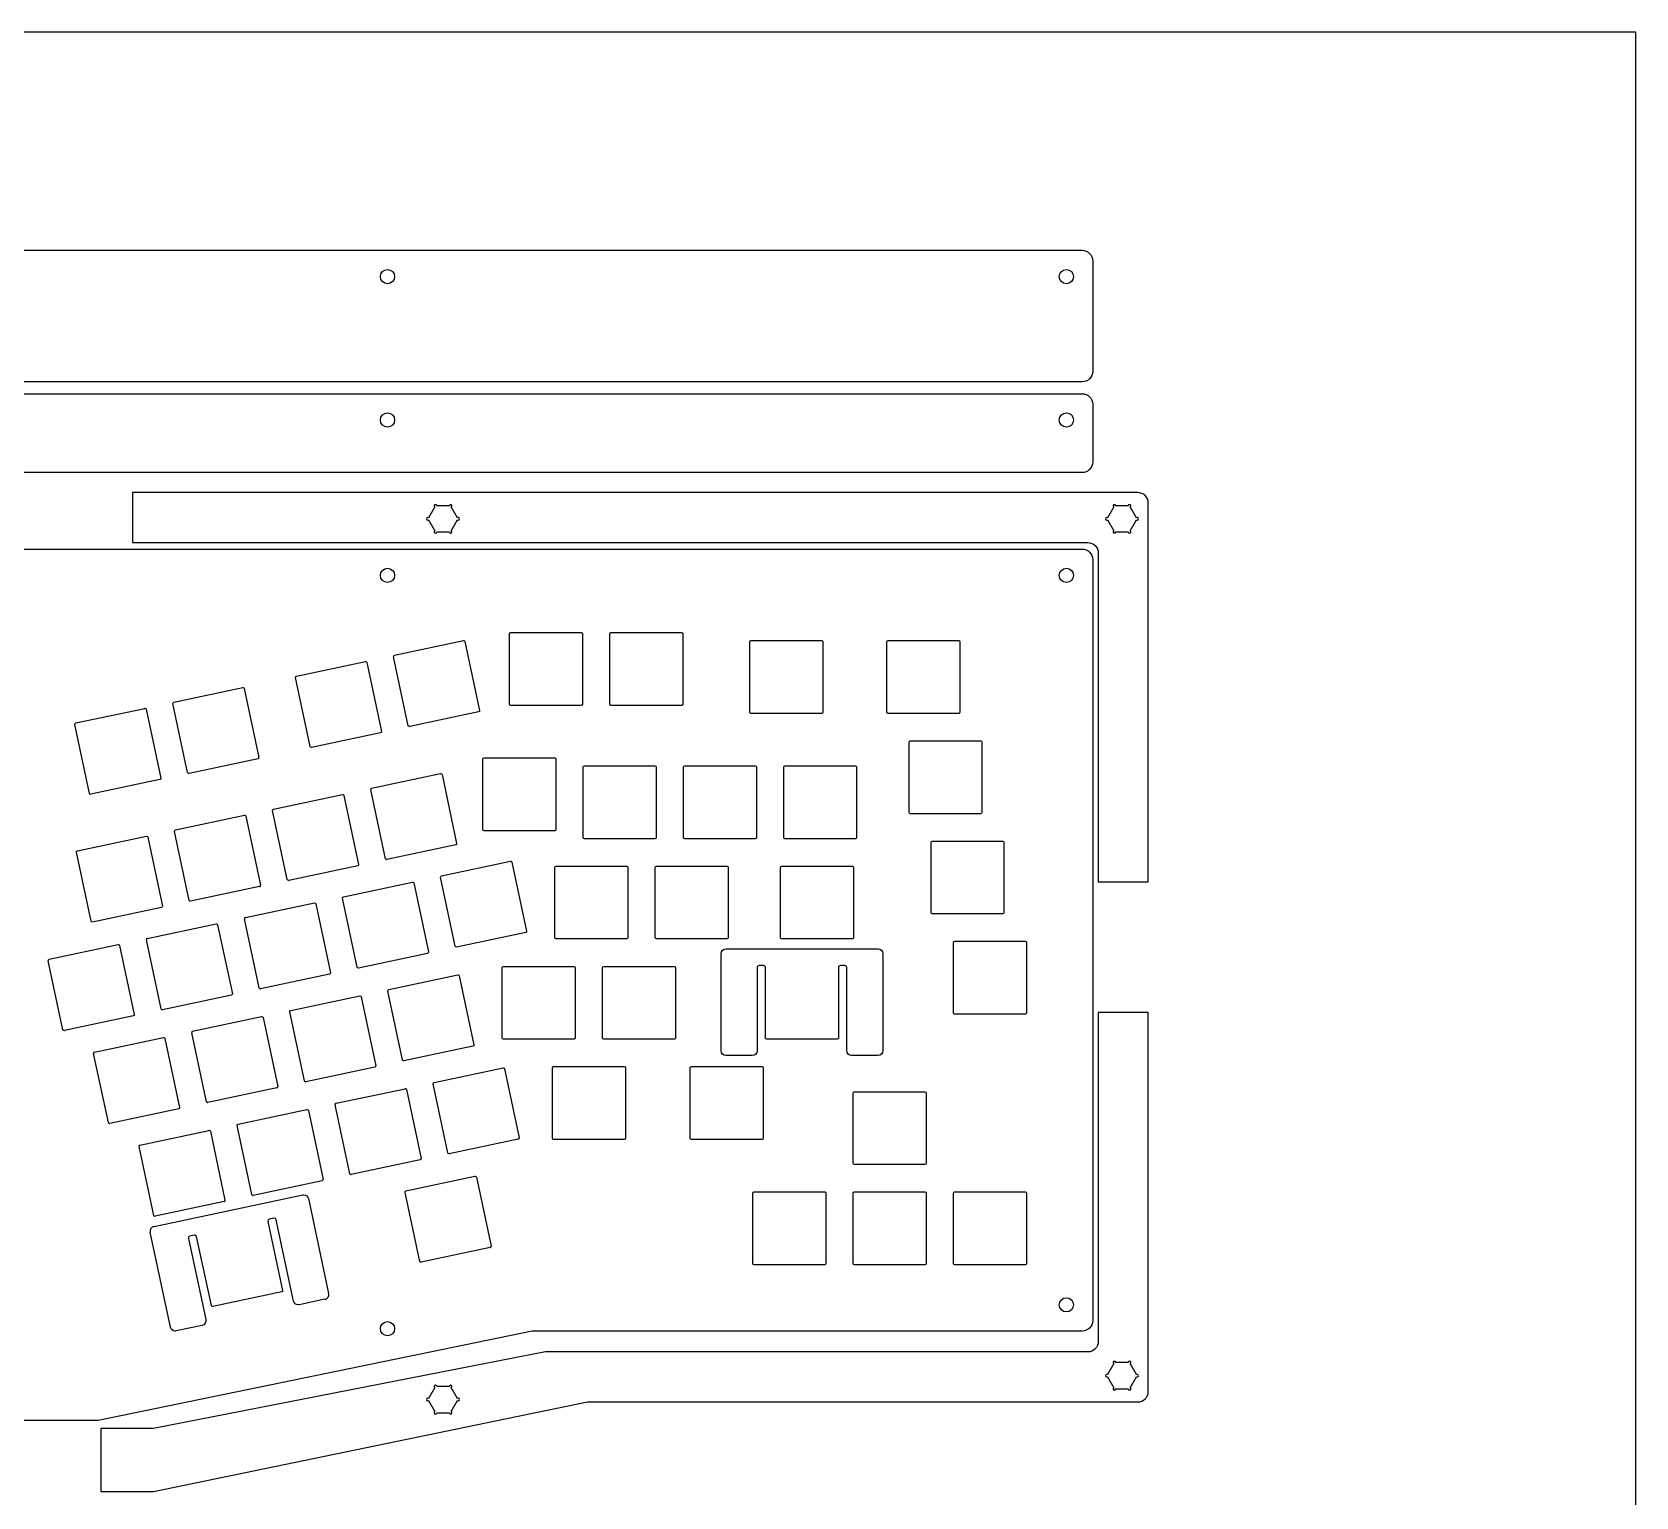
# Model space of a CAD drawing. Header units: centimetres. Extents: x -8.9 to 41.1, y -17.6 to 32.4.
# Drawn here: x 10.6 to 41.07, y 4.61 to 32.44 of the extents above; entities that cross this region are included whole.
import ezdxf

# ---------------------------------------------------------------- set-up
doc = ezdxf.new("R2010")
doc.units = ezdxf.units.CM
doc.header["$MEASUREMENT"] = 0
doc.layers.add('lasercut_adelheid_lopro v1_case', color=7, linetype='Continuous')
doc.layers.add('lasercut_adelheid_lopro v1_scale 500mm', color=7, linetype='Continuous')

msp = doc.modelspace()

# ---------------------------------------------------------------- linework, layer by layer
at = {"layer": 'lasercut_adelheid_lopro v1_case'}
for p, q in [((-4.961, 28.297), (30.548, 28.297)), ((30.748, 28.097), (30.748, 25.997)), ((30.548, 25.797), (-4.961, 25.797)), ((-4.961, 25.572), (30.548, 25.572)), ((30.748, 25.372), (30.748, 24.272)), ((30.548, 24.072), (-4.961, 24.072)), ((12.504, 23.694), (12.504, 22.744)), ((31.603, 23.694), (12.504, 23.694)), ((31.803, 16.297), (31.803, 23.494)), ((18.248, 23.423), (18.128, 23.216)), ((18.128, 23.173), (18.248, 22.966)), ((18.524, 23.444), (18.285, 23.444)), ((18.681, 23.216), (18.561, 23.423)), ((18.561, 22.966), (18.681, 23.173)), ((31.147, 23.423), (31.027, 23.216)), ((31.027, 23.173), (31.147, 22.966)), ((31.423, 23.444), (31.184, 23.444)), ((31.58, 23.216), (31.46, 23.423)), ((31.46, 22.966), (31.58, 23.173)), ((18.285, 22.944), (18.524, 22.944)), ((31.184, 22.944), (31.423, 22.944)), ((-4.961, 22.619), (30.548, 22.619)), ((12.504, 22.744), (30.653, 22.744)), ((30.748, 22.419), (30.748, 7.96)), ((30.853, 22.544), (30.853, 16.297)), ((19.69, 21.033), (21.03, 21.033)), ((21.595, 21.033), (22.935, 21.033)), ((17.483, 20.602), (18.793, 20.88)), ((18.82, 20.863), (19.099, 19.552)), ((19.667, 19.67), (19.667, 21.01)), ((21.052, 21.01), (21.052, 19.67)), ((21.572, 19.67), (21.572, 21.01)), ((22.957, 21.01), (22.957, 19.67)), ((24.233, 19.52), (24.233, 20.86)), ((24.233, 19.52), (24.233, 20.86)), ((24.256, 20.882), (25.596, 20.882)), ((24.256, 20.882), (25.596, 20.882)), ((25.618, 20.86), (25.618, 19.52)), ((25.618, 20.86), (25.618, 19.52)), ((26.838, 19.52), (26.838, 20.86)), ((26.838, 19.52), (26.838, 20.86)), ((26.861, 20.882), (28.201, 20.882)), ((26.861, 20.882), (28.201, 20.882)), ((28.223, 20.86), (28.223, 19.52)), ((28.223, 20.86), (28.223, 19.52)), ((15.619, 20.206), (16.93, 20.484)), ((16.957, 20.467), (17.235, 19.156)), ((17.744, 19.264), (17.465, 20.575)), ((15.881, 18.868), (15.602, 20.179)), ((13.29, 19.711), (14.601, 19.989)), ((14.627, 19.972), (14.906, 18.661)), ((11.427, 19.315), (12.737, 19.593)), ((12.764, 19.576), (13.043, 18.265)), ((13.551, 18.373), (13.273, 19.684)), ((19.081, 19.526), (17.771, 19.247)), ((21.03, 19.648), (19.69, 19.648)), ((22.935, 19.648), (21.595, 19.648)), ((11.688, 17.977), (11.409, 19.288)), ((25.596, 19.497), (24.256, 19.497)), ((25.596, 19.497), (24.256, 19.497)), ((28.201, 19.497), (26.861, 19.497)), ((28.201, 19.497), (26.861, 19.497)), ((17.218, 19.13), (15.907, 18.851)), ((27.258, 17.615), (27.258, 18.955)), ((27.258, 17.615), (27.258, 18.955)), ((27.281, 18.977), (28.621, 18.977)), ((27.281, 18.977), (28.621, 18.977)), ((28.643, 18.955), (28.643, 17.615)), ((28.643, 18.955), (28.643, 17.615)), ((14.889, 18.635), (13.578, 18.356)), ((19.162, 17.289), (19.162, 18.629)), ((19.185, 18.651), (20.525, 18.651)), ((20.547, 18.629), (20.547, 17.289)), ((17.047, 18.075), (18.358, 18.353)), ((18.385, 18.336), (18.663, 17.025)), ((21.067, 17.139), (21.067, 18.479)), ((21.09, 18.501), (22.43, 18.501)), ((22.452, 18.479), (22.452, 17.139)), ((22.972, 17.139), (22.972, 18.479)), ((22.995, 18.501), (24.335, 18.501)), ((24.357, 18.479), (24.357, 17.139)), ((24.877, 17.139), (24.877, 18.479)), ((24.9, 18.501), (26.24, 18.501)), ((26.262, 18.479), (26.262, 17.139)), ((13.025, 18.239), (11.715, 17.96)), ((17.309, 16.737), (17.03, 18.048)), ((15.184, 17.679), (16.495, 17.957)), ((16.521, 17.94), (16.8, 16.629)), ((13.321, 17.283), (14.631, 17.561)), ((14.658, 17.544), (14.937, 16.233)), ((15.445, 16.341), (15.167, 17.652)), ((28.621, 17.592), (27.281, 17.592)), ((28.621, 17.592), (27.281, 17.592)), ((11.457, 16.887), (12.768, 17.165)), ((12.795, 17.148), (13.073, 15.837)), ((13.582, 15.945), (13.303, 17.256)), ((20.525, 17.266), (19.185, 17.266)), ((22.43, 17.116), (21.09, 17.116)), ((24.335, 17.116), (22.995, 17.116)), ((26.24, 17.116), (24.9, 17.116)), ((27.698, 17.072), (29.038, 17.072)), ((11.718, 15.549), (11.44, 16.86)), ((18.646, 16.999), (17.335, 16.72)), ((27.676, 15.71), (27.676, 17.05)), ((29.061, 17.05), (29.061, 15.71)), ((16.783, 16.603), (15.472, 16.324)), ((18.375, 16.409), (19.686, 16.688)), ((19.712, 16.671), (19.991, 15.36)), ((20.531, 15.234), (20.531, 16.574)), ((20.554, 16.596), (21.894, 16.596)), ((21.916, 16.574), (21.916, 15.234)), ((22.436, 15.234), (22.436, 16.574)), ((22.459, 16.596), (23.799, 16.596)), ((23.821, 16.574), (23.821, 15.234)), ((24.818, 15.234), (24.818, 16.574)), ((24.841, 16.596), (26.181, 16.596)), ((26.203, 16.574), (26.203, 15.234)), ((14.919, 16.207), (13.609, 15.928)), ((16.512, 16.013), (17.822, 16.292)), ((17.849, 16.275), (18.128, 14.964)), ((18.636, 15.072), (18.358, 16.383)), ((30.853, 16.297), (31.803, 16.297)), ((14.648, 15.617), (15.959, 15.896)), ((15.986, 15.879), (16.264, 14.568)), ((16.773, 14.676), (16.494, 15.987)), ((13.056, 15.81), (11.745, 15.532)), ((14.91, 14.28), (14.631, 15.591)), ((29.038, 15.687), (27.698, 15.687)), ((12.785, 15.221), (14.096, 15.5)), ((14.122, 15.483), (14.401, 14.172)), ((19.974, 15.333), (18.663, 15.055)), ((10.922, 14.825), (12.232, 15.104)), ((12.259, 15.086), (12.538, 13.776)), ((13.046, 13.884), (12.768, 15.195)), ((18.11, 14.937), (16.8, 14.659)), ((21.894, 15.211), (20.554, 15.211)), ((23.799, 15.211), (22.459, 15.211)), ((23.687, 13.091), (23.687, 14.934)), ((23.779, 15.027), (26.667, 15.027)), ((26.181, 15.211), (24.841, 15.211)), ((26.76, 14.934), (26.76, 13.09)), ((28.103, 13.805), (28.103, 15.145)), ((28.125, 15.167), (29.465, 15.167)), ((29.488, 15.145), (29.488, 13.805)), ((11.183, 13.488), (10.904, 14.799)), ((19.53, 13.329), (19.53, 14.669)), ((19.553, 14.691), (20.893, 14.691)), ((20.915, 14.669), (20.915, 13.329)), ((21.435, 13.329), (21.435, 14.669)), ((21.458, 14.691), (22.798, 14.691)), ((22.82, 14.669), (22.82, 13.329)), ((24.372, 14.669), (24.372, 13.09)), ((24.493, 14.706), (24.409, 14.706)), ((24.531, 13.329), (24.531, 14.669)), ((25.916, 14.669), (25.916, 13.329)), ((26.037, 14.706), (25.953, 14.706)), ((26.075, 13.091), (26.075, 14.669)), ((16.247, 14.541), (14.936, 14.263)), ((17.374, 14.249), (18.684, 14.528)), ((18.711, 14.51), (18.99, 13.2)), ((14.384, 14.145), (13.073, 13.867)), ((15.51, 13.853), (16.821, 14.132)), ((16.848, 14.114), (17.126, 12.804)), ((17.635, 12.912), (17.356, 14.222)), ((12.52, 13.749), (11.21, 13.47)), ((13.647, 13.457), (14.958, 13.736)), ((14.984, 13.718), (15.263, 12.407)), ((15.771, 12.516), (15.493, 13.826)), ((29.465, 13.782), (28.125, 13.782)), ((31.803, 13.812), (30.853, 13.812)), ((30.853, 13.812), (30.853, 7.564)), ((31.803, 6.614), (31.803, 13.812)), ((13.908, 12.12), (13.63, 13.43)), ((11.784, 13.061), (13.094, 13.339)), ((13.121, 13.322), (13.4, 12.011)), ((18.972, 13.173), (17.662, 12.894)), ((20.893, 13.306), (19.553, 13.306)), ((22.798, 13.306), (21.458, 13.306)), ((25.893, 13.306), (24.553, 13.306)), ((12.045, 11.723), (11.766, 13.034)), ((24.279, 12.998), (23.779, 12.998)), ((26.667, 12.998), (26.167, 12.998)), ((17.109, 12.777), (15.798, 12.498)), ((18.235, 12.485), (19.546, 12.763)), ((19.573, 12.746), (19.852, 11.435)), ((20.483, 11.424), (20.483, 12.764)), ((20.505, 12.786), (21.845, 12.786)), ((21.868, 12.764), (21.868, 11.424)), ((23.102, 11.424), (23.102, 12.764)), ((23.125, 12.786), (24.465, 12.786)), ((24.487, 12.764), (24.487, 11.424)), ((15.246, 12.381), (13.935, 12.102)), ((16.372, 12.089), (17.683, 12.367)), ((17.71, 12.35), (17.988, 11.039)), ((18.497, 11.147), (18.218, 12.458)), ((26.198, 10.947), (26.198, 12.287)), ((26.22, 12.31), (27.56, 12.31)), ((27.583, 12.287), (27.583, 10.947)), ((13.382, 11.985), (12.071, 11.706)), ((14.509, 11.693), (15.819, 11.971)), ((15.846, 11.954), (16.125, 10.643)), ((16.633, 10.751), (16.355, 12.062)), ((14.77, 10.355), (14.491, 11.666)), ((12.645, 11.296), (13.956, 11.575)), ((13.983, 11.558), (14.261, 10.247)), ((19.834, 11.409), (18.523, 11.13)), ((21.845, 11.401), (20.505, 11.401)), ((24.465, 11.401), (23.125, 11.401)), ((12.907, 9.959), (12.628, 11.27)), ((17.971, 11.013), (16.66, 10.734)), ((17.7, 10.423), (19.011, 10.702)), ((19.037, 10.685), (19.316, 9.374)), ((27.56, 10.925), (26.22, 10.925)), ((16.107, 10.616), (14.797, 10.338)), ((17.961, 9.086), (17.683, 10.397)), ((24.293, 9.042), (24.293, 10.382)), ((24.315, 10.405), (25.655, 10.405)), ((25.678, 10.382), (25.678, 9.042)), ((26.198, 9.042), (26.198, 10.382)), ((26.22, 10.405), (27.56, 10.405)), ((27.583, 10.382), (27.583, 9.042)), ((28.103, 9.042), (28.103, 10.382)), ((28.125, 10.405), (29.465, 10.405)), ((29.488, 10.382), (29.488, 9.042)), ((12.914, 9.749), (15.738, 10.349)), ((14.244, 10.22), (12.933, 9.942)), ((15.848, 10.278), (16.231, 8.474)), ((15.078, 9.843), (15.356, 8.532)), ((15.189, 9.905), (15.107, 9.887)), ((15.561, 8.332), (15.233, 9.876)), ((13.226, 7.836), (12.842, 9.639)), ((13.568, 9.522), (13.896, 7.978)), ((13.678, 9.584), (13.596, 9.566)), ((14.002, 8.244), (13.723, 9.555)), ((19.299, 9.347), (17.988, 9.069)), ((25.655, 9.02), (24.315, 9.02)), ((27.56, 9.02), (26.22, 9.02)), ((29.465, 9.02), (28.125, 9.02)), ((15.339, 8.506), (14.028, 8.227)), ((16.16, 8.365), (15.671, 8.261)), ((20.095, 7.76), (11.849, 6.06)), ((13.825, 7.868), (13.335, 7.764)), ((30.548, 7.76), (20.095, 7.76)), ((20.35, 7.364), (12.904, 5.912)), ((30.653, 7.364), (20.35, 7.364)), ((31.147, 7.143), (31.027, 6.935)), ((31.423, 7.164), (31.184, 7.164)), ((31.58, 6.935), (31.46, 7.143)), ((18.524, 6.71), (18.285, 6.71)), ((31.027, 6.893), (31.147, 6.685)), ((31.46, 6.685), (31.58, 6.893)), ((12.904, 4.714), (21.15, 6.414)), ((18.248, 6.689), (18.128, 6.481)), ((18.128, 6.439), (18.248, 6.231)), ((18.681, 6.481), (18.561, 6.689)), ((18.561, 6.231), (18.681, 6.439)), ((21.15, 6.414), (31.603, 6.414)), ((31.184, 6.664), (31.423, 6.664)), ((18.285, 6.21), (18.524, 6.21)), ((11.849, 6.06), (9.849, 6.06)), ((11.904, 5.912), (11.904, 4.714)), ((12.904, 5.912), (11.904, 5.912)), ((11.904, 4.714), (12.904, 4.714))]:
    msp.add_line(p, q, dxfattribs=at)
at = {"layer": 'lasercut_adelheid_lopro v1_case', "extrusion": (0, 0, -1)}
msp.add_arc((-13.316, 7.855), 0.0929, 257.9404, 269.9726, dxfattribs=at)
at = {"layer": 'lasercut_adelheid_lopro v1_case'}
for centre, major_axis, ratio, start_param, end_param in [((17.492, 20.579), (0.0267, -0.0055), 0.903155, 2.803276, 3.517551), ((17.49, 20.576), (-0.0143, 0.023), 0.904441, 5.965291, 6.683538), ((17.768, 19.251), (0.00988, 0.00134), 0.42359, 4.403284, 4.884756), ((14.882, 18.66), (-0.0143, 0.023), 0.904441, 2.823698, 3.541945), ((14.879, 18.658), (0.0267, -0.0055), 0.903155, 5.944869, 6.659143), ((15.905, 18.868), (0.0185, 0.0087), 0.83084, 4.199079, 4.43775), ((13.576, 18.373), (0.0185, 0.0087), 0.83084, 4.199079, 4.43775), ((17.057, 18.052), (0.0267, -0.0055), 0.903155, 2.803276, 3.517551), ((17.054, 18.049), (-0.0143, 0.023), 0.904441, 5.965291, 6.683538), ((11.713, 17.971), (0.0158, 0.0043), 0.688153, 4.33865, 4.631778), ((17.333, 16.724), (0.00988, 0.00134), 0.42359, 4.403284, 4.884756), ((14.912, 16.232), (-0.0143, 0.023), 0.904441, 2.823698, 3.541945), ((14.91, 16.23), (0.0267, -0.0055), 0.903155, 5.944869, 6.659143), ((15.47, 16.341), (0.0185, 0.0087), 0.83084, 4.199079, 4.43775), ((13.607, 15.945), (0.0185, 0.0087), 0.83084, 4.199079, 4.43775), ((14.658, 15.594), (0.0275, -0.0054), 0.888887, 2.800433, 3.5043), ((14.655, 15.591), (-0.0143, 0.023), 0.904441, 5.965291, 6.683538), ((11.744, 15.543), (0.0158, 0.0043), 0.688153, 4.33865, 4.631778), ((12.794, 15.199), (0.0268, -0.0041), 0.903545, 2.75302, 3.470262), ((12.792, 15.195), (-0.0143, 0.023), 0.904441, 5.965291, 6.683538), ((18.661, 15.072), (0.0185, 0.0087), 0.83084, 4.199079, 4.43775), ((10.931, 14.803), (0.0268, -0.0041), 0.903545, 2.75302, 3.470262), ((10.928, 14.8), (-0.0149, 0.0218), 0.915996, 5.921842, 6.64769), ((16.798, 14.676), (0.0185, 0.0087), 0.83084, 4.199079, 4.43775), ((14.378, 14.169), (-0.0135, 0.0212), 0.942667, 2.802067, 3.546705), ((14.375, 14.168), (0.0264, -0.005), 0.910313, 5.926256, 6.646227), ((14.934, 14.28), (0.0185, 0.0087), 0.83084, 4.199079, 4.43775), ((17.383, 14.226), (0.0267, -0.0055), 0.903155, 2.803276, 3.517551), ((17.381, 14.223), (-0.0143, 0.023), 0.904441, 5.965291, 6.683538), ((13.071, 13.884), (0.0185, 0.0087), 0.83084, 4.199079, 4.43775), ((11.208, 13.482), (0.0158, 0.0043), 0.688153, 4.33865, 4.631778), ((13.656, 13.434), (0.0267, -0.0055), 0.903155, 2.803276, 3.517551), ((13.654, 13.431), (-0.0143, 0.023), 0.904441, 5.965291, 6.683538), ((11.792, 13.038), (0.0263, -0.0046), 0.909501, 2.769736, 3.492655), ((11.791, 13.035), (-0.0155, 0.0223), 0.902281, 5.917975, 6.635862), ((17.1, 12.8), (0.0267, -0.0055), 0.903155, 5.944869, 6.659143), ((17.659, 12.898), (0.00988, 0.00134), 0.42359, 4.403284, 4.884756), ((15.796, 12.515), (0.0185, 0.0087), 0.83084, 4.199079, 4.43775), ((17.102, 12.803), (-0.0143, 0.023), 0.904441, 2.823698, 3.541945), ((15.238, 12.407), (-0.0143, 0.023), 0.904441, 2.823698, 3.541945), ((15.235, 12.404), (0.0275, -0.0054), 0.888887, 5.942026, 6.645893), ((13.933, 12.106), (0.00988, 0.00134), 0.42359, 4.403284, 4.884756), ((16.381, 12.066), (0.0267, -0.0055), 0.903155, 2.803276, 3.517551), ((16.379, 12.063), (-0.0143, 0.023), 0.904441, 5.965291, 6.683538), ((12.07, 11.717), (0.0158, 0.0043), 0.688153, 4.33865, 4.631778), ((12.654, 11.274), (0.0263, -0.0046), 0.909501, 2.769736, 3.492655), ((12.653, 11.271), (-0.0155, 0.0223), 0.902281, 5.917975, 6.635862), ((19.827, 11.434), (-0.0143, 0.023), 0.904441, 2.823698, 3.541945), ((19.825, 11.432), (0.0267, -0.0055), 0.903155, 5.944869, 6.659143), ((18.522, 11.147), (0.0185, 0.0087), 0.83084, 4.199079, 4.43775), ((16.658, 10.751), (0.0185, 0.0087), 0.83084, 4.199079, 4.43775), ((14.237, 10.246), (-0.0143, 0.023), 0.904441, 2.823698, 3.541945), ((14.235, 10.243), (0.0267, -0.0055), 0.903155, 5.944869, 6.659143), ((14.795, 10.355), (0.0185, 0.0087), 0.83084, 4.199079, 4.43775), ((12.931, 9.959), (0.0185, 0.0087), 0.83084, 4.199079, 4.43775), ((15.122, 9.849), (0.0444, -0.0107), 0.899005, 2.832995, 3.546401), ((15.119, 9.844), (0.0266, -0.0367), 0.901931, 2.760445, 3.477191), ((12.952, 9.655), (0.11, -0.021), 0.901954, 2.785605, 3.501603), ((12.943, 9.644), (-0.0638, 0.0898), 0.90998, 5.907803, 6.629566), ((19.292, 9.373), (-0.0143, 0.023), 0.904441, 2.823698, 3.541945), ((19.289, 9.37), (0.0267, -0.0055), 0.903155, 5.944869, 6.659143), ((17.986, 9.086), (0.0185, 0.0087), 0.83084, 4.199079, 4.43775), ((16.131, 8.469), (-0.0629, 0.0899), 0.911993, 2.772795, 3.495999), ((16.122, 8.459), (0.109, -0.022), 0.904544, 5.93897, 6.656518)]:
    msp.add_ellipse(centre, major_axis=major_axis, ratio=ratio, start_param=start_param, end_param=end_param, dxfattribs=at)
for points in [[(30.548, 28.297), (30.658, 28.297), (30.748, 28.208), (30.748, 28.097)], [(17.214, 27.797), (17.214, 27.871), (17.274, 27.932), (17.349, 27.932)], [(17.349, 27.662), (17.274, 27.662), (17.214, 27.723), (17.214, 27.797)], [(17.349, 27.932), (17.423, 27.932), (17.484, 27.871), (17.484, 27.797)], [(17.484, 27.797), (17.484, 27.723), (17.423, 27.662), (17.349, 27.662)], [(30.113, 27.797), (30.113, 27.871), (30.173, 27.932), (30.248, 27.932)], [(30.248, 27.662), (30.173, 27.662), (30.113, 27.723), (30.113, 27.797)], [(30.248, 27.932), (30.322, 27.932), (30.383, 27.871), (30.383, 27.797)], [(30.383, 27.797), (30.383, 27.723), (30.322, 27.662), (30.248, 27.662)], [(30.748, 25.997), (30.748, 25.887), (30.658, 25.797), (30.548, 25.797)], [(30.548, 25.572), (30.658, 25.572), (30.748, 25.483), (30.748, 25.372)], [(17.214, 25.072), (17.214, 25.146), (17.274, 25.207), (17.349, 25.207)], [(17.349, 24.937), (17.274, 24.937), (17.214, 24.998), (17.214, 25.072)], [(17.349, 25.207), (17.423, 25.207), (17.484, 25.146), (17.484, 25.072)], [(17.484, 25.072), (17.484, 24.998), (17.423, 24.937), (17.349, 24.937)], [(30.113, 25.072), (30.113, 25.146), (30.173, 25.207), (30.248, 25.207)], [(30.248, 24.937), (30.173, 24.937), (30.113, 24.998), (30.113, 25.072)], [(30.248, 25.207), (30.322, 25.207), (30.383, 25.146), (30.383, 25.072)], [(30.383, 25.072), (30.383, 24.998), (30.322, 24.937), (30.248, 24.937)], [(30.748, 24.272), (30.748, 24.162), (30.658, 24.072), (30.548, 24.072)], [(31.803, 23.494), (31.803, 23.605), (31.714, 23.694), (31.603, 23.694)], [(18.693, 23.219), (18.688, 23.219), (18.684, 23.218), (18.681, 23.216)], [(31.592, 23.219), (31.587, 23.219), (31.583, 23.218), (31.58, 23.216)], [(30.548, 22.619), (30.658, 22.619), (30.748, 22.529), (30.748, 22.419)], [(30.653, 22.744), (30.764, 22.744), (30.853, 22.655), (30.853, 22.544)], [(17.214, 22.119), (17.214, 22.193), (17.274, 22.254), (17.349, 22.254)], [(17.349, 22.254), (17.423, 22.254), (17.484, 22.193), (17.484, 22.119)], [(30.113, 22.119), (30.113, 22.193), (30.173, 22.254), (30.248, 22.254)], [(30.248, 22.254), (30.322, 22.254), (30.383, 22.193), (30.383, 22.119)], [(17.349, 21.984), (17.274, 21.984), (17.214, 22.044), (17.214, 22.119)], [(17.484, 22.119), (17.484, 22.044), (17.423, 21.984), (17.349, 21.984)], [(30.248, 21.984), (30.173, 21.984), (30.113, 22.044), (30.113, 22.119)], [(30.383, 22.119), (30.383, 22.044), (30.322, 21.984), (30.248, 21.984)], [(19.667, 21.01), (19.667, 21.022), (19.677, 21.033), (19.69, 21.033)], [(21.03, 21.033), (21.042, 21.033), (21.052, 21.022), (21.052, 21.01)], [(21.572, 21.01), (21.572, 21.022), (21.582, 21.033), (21.595, 21.033)], [(22.935, 21.033), (22.947, 21.033), (22.957, 21.022), (22.957, 21.01)], [(24.233, 20.86), (24.233, 20.872), (24.244, 20.882), (24.256, 20.882)], [(24.233, 20.86), (24.233, 20.872), (24.244, 20.882), (24.256, 20.882)], [(25.596, 20.882), (25.608, 20.882), (25.618, 20.872), (25.618, 20.86)], [(25.596, 20.882), (25.608, 20.882), (25.618, 20.872), (25.618, 20.86)], [(26.838, 20.86), (26.838, 20.872), (26.849, 20.882), (26.861, 20.882)], [(26.838, 20.86), (26.838, 20.872), (26.849, 20.882), (26.861, 20.882)], [(28.201, 20.882), (28.213, 20.882), (28.223, 20.872), (28.223, 20.86)], [(28.201, 20.882), (28.213, 20.882), (28.223, 20.872), (28.223, 20.86)], [(15.602, 20.179), (15.599, 20.191), (15.607, 20.203), (15.619, 20.206)], [(13.273, 19.684), (13.27, 19.696), (13.278, 19.708), (13.29, 19.711)], [(19.099, 19.552), (19.101, 19.54), (19.094, 19.528), (19.081, 19.526)], [(19.69, 19.648), (19.677, 19.648), (19.667, 19.658), (19.667, 19.67)], [(21.052, 19.67), (21.052, 19.658), (21.042, 19.648), (21.03, 19.648)], [(21.595, 19.648), (21.582, 19.648), (21.572, 19.658), (21.572, 19.67)], [(22.957, 19.67), (22.957, 19.658), (22.947, 19.648), (22.935, 19.648)], [(24.256, 19.497), (24.244, 19.497), (24.233, 19.508), (24.233, 19.52)], [(24.256, 19.497), (24.244, 19.497), (24.233, 19.508), (24.233, 19.52)], [(25.618, 19.52), (25.618, 19.508), (25.608, 19.497), (25.596, 19.497)], [(25.618, 19.52), (25.618, 19.508), (25.608, 19.497), (25.596, 19.497)], [(26.861, 19.497), (26.849, 19.497), (26.838, 19.508), (26.838, 19.52)], [(26.861, 19.497), (26.849, 19.497), (26.838, 19.508), (26.838, 19.52)], [(28.223, 19.52), (28.223, 19.508), (28.213, 19.497), (28.201, 19.497)], [(28.223, 19.52), (28.223, 19.508), (28.213, 19.497), (28.201, 19.497)], [(11.409, 19.288), (11.407, 19.3), (11.415, 19.312), (11.427, 19.315)], [(17.766, 19.247), (17.755, 19.247), (17.746, 19.254), (17.744, 19.264)], [(17.235, 19.156), (17.238, 19.144), (17.23, 19.132), (17.218, 19.13)], [(27.258, 18.955), (27.258, 18.967), (27.269, 18.977), (27.281, 18.977)], [(27.258, 18.955), (27.258, 18.967), (27.269, 18.977), (27.281, 18.977)], [(28.621, 18.977), (28.633, 18.977), (28.643, 18.967), (28.643, 18.955)], [(28.621, 18.977), (28.633, 18.977), (28.643, 18.967), (28.643, 18.955)], [(15.903, 18.851), (15.892, 18.851), (15.883, 18.858), (15.881, 18.868)], [(19.162, 18.629), (19.162, 18.641), (19.172, 18.651), (19.185, 18.651)], [(20.525, 18.651), (20.537, 18.651), (20.547, 18.641), (20.547, 18.629)], [(13.573, 18.355), (13.563, 18.355), (13.554, 18.363), (13.551, 18.373)], [(21.067, 18.479), (21.067, 18.491), (21.077, 18.501), (21.09, 18.501)], [(22.43, 18.501), (22.442, 18.501), (22.452, 18.491), (22.452, 18.479)], [(22.972, 18.479), (22.972, 18.491), (22.982, 18.501), (22.995, 18.501)], [(24.335, 18.501), (24.347, 18.501), (24.357, 18.491), (24.357, 18.479)], [(24.877, 18.479), (24.877, 18.491), (24.887, 18.501), (24.9, 18.501)], [(26.24, 18.501), (26.252, 18.501), (26.262, 18.491), (26.262, 18.479)], [(13.043, 18.265), (13.045, 18.253), (13.038, 18.241), (13.025, 18.239)], [(11.71, 17.959), (11.699, 17.959), (11.69, 17.967), (11.688, 17.977)], [(15.167, 17.652), (15.164, 17.664), (15.172, 17.676), (15.184, 17.679)], [(27.281, 17.592), (27.269, 17.592), (27.258, 17.603), (27.258, 17.615)], [(27.281, 17.592), (27.269, 17.592), (27.258, 17.603), (27.258, 17.615)], [(28.643, 17.615), (28.643, 17.603), (28.633, 17.592), (28.621, 17.592)], [(28.643, 17.615), (28.643, 17.603), (28.633, 17.592), (28.621, 17.592)], [(13.303, 17.256), (13.301, 17.268), (13.308, 17.28), (13.321, 17.283)], [(19.185, 17.266), (19.172, 17.266), (19.162, 17.276), (19.162, 17.289)], [(20.547, 17.289), (20.547, 17.276), (20.537, 17.266), (20.525, 17.266)], [(21.09, 17.116), (21.077, 17.116), (21.067, 17.126), (21.067, 17.139)], [(22.452, 17.139), (22.452, 17.126), (22.442, 17.116), (22.43, 17.116)], [(22.995, 17.116), (22.982, 17.116), (22.972, 17.126), (22.972, 17.139)], [(24.357, 17.139), (24.357, 17.126), (24.347, 17.116), (24.335, 17.116)], [(24.9, 17.116), (24.887, 17.116), (24.877, 17.126), (24.877, 17.139)], [(26.262, 17.139), (26.262, 17.126), (26.252, 17.116), (26.24, 17.116)], [(27.676, 17.05), (27.676, 17.062), (27.686, 17.072), (27.698, 17.072)], [(29.038, 17.072), (29.051, 17.072), (29.061, 17.062), (29.061, 17.05)], [(11.44, 16.86), (11.437, 16.872), (11.445, 16.884), (11.457, 16.887)], [(18.663, 17.025), (18.666, 17.013), (18.658, 17.001), (18.646, 16.999)], [(16.8, 16.629), (16.803, 16.617), (16.795, 16.605), (16.783, 16.603)], [(17.331, 16.72), (17.32, 16.72), (17.311, 16.727), (17.309, 16.737)], [(20.531, 16.574), (20.531, 16.586), (20.541, 16.596), (20.554, 16.596)], [(21.894, 16.596), (21.906, 16.596), (21.916, 16.586), (21.916, 16.574)], [(22.436, 16.574), (22.436, 16.586), (22.446, 16.596), (22.459, 16.596)], [(23.799, 16.596), (23.811, 16.596), (23.821, 16.586), (23.821, 16.574)], [(24.818, 16.574), (24.818, 16.586), (24.828, 16.596), (24.841, 16.596)], [(26.181, 16.596), (26.193, 16.596), (26.203, 16.586), (26.203, 16.574)], [(15.467, 16.324), (15.457, 16.324), (15.447, 16.331), (15.445, 16.341)], [(18.358, 16.383), (18.355, 16.395), (18.363, 16.407), (18.375, 16.409)], [(13.604, 15.927), (13.593, 15.927), (13.584, 15.935), (13.582, 15.945)], [(16.494, 15.987), (16.492, 15.999), (16.5, 16.011), (16.512, 16.013)], [(11.74, 15.531), (11.73, 15.531), (11.721, 15.539), (11.718, 15.549)], [(13.073, 15.837), (13.076, 15.825), (13.068, 15.813), (13.056, 15.81)], [(27.698, 15.687), (27.686, 15.687), (27.676, 15.698), (27.676, 15.71)], [(29.061, 15.71), (29.061, 15.698), (29.051, 15.687), (29.038, 15.687)], [(19.991, 15.36), (19.994, 15.348), (19.986, 15.336), (19.974, 15.333)], [(18.658, 15.054), (18.648, 15.054), (18.639, 15.062), (18.636, 15.072)], [(20.554, 15.211), (20.541, 15.211), (20.531, 15.221), (20.531, 15.234)], [(21.916, 15.234), (21.916, 15.221), (21.906, 15.211), (21.894, 15.211)], [(22.459, 15.211), (22.446, 15.211), (22.436, 15.221), (22.436, 15.234)], [(23.687, 14.934), (23.687, 14.985), (23.728, 15.027), (23.779, 15.027)], [(23.821, 15.234), (23.821, 15.221), (23.811, 15.211), (23.799, 15.211)], [(24.841, 15.211), (24.828, 15.211), (24.818, 15.221), (24.818, 15.234)], [(26.203, 15.234), (26.203, 15.221), (26.193, 15.211), (26.181, 15.211)], [(26.667, 15.027), (26.718, 15.027), (26.76, 14.985), (26.76, 14.934)], [(28.103, 15.145), (28.103, 15.157), (28.113, 15.167), (28.125, 15.167)], [(29.465, 15.167), (29.478, 15.167), (29.488, 15.157), (29.488, 15.145)], [(16.795, 14.658), (16.784, 14.658), (16.775, 14.666), (16.773, 14.676)], [(19.53, 14.669), (19.53, 14.681), (19.54, 14.691), (19.553, 14.691)], [(20.893, 14.691), (20.905, 14.691), (20.915, 14.681), (20.915, 14.669)], [(21.435, 14.669), (21.435, 14.681), (21.445, 14.691), (21.458, 14.691)], [(22.798, 14.691), (22.81, 14.691), (22.82, 14.681), (22.82, 14.669)], [(24.409, 14.706), (24.389, 14.706), (24.372, 14.689), (24.372, 14.669)], [(24.531, 14.669), (24.531, 14.689), (24.514, 14.706), (24.493, 14.706)], [(25.953, 14.706), (25.933, 14.706), (25.916, 14.689), (25.916, 14.669)], [(26.075, 14.669), (26.075, 14.689), (26.058, 14.706), (26.037, 14.706)], [(16.264, 14.568), (16.267, 14.556), (16.259, 14.544), (16.247, 14.541)], [(14.932, 14.262), (14.921, 14.262), (14.912, 14.27), (14.91, 14.28)], [(12.538, 13.776), (12.54, 13.764), (12.532, 13.752), (12.52, 13.749)], [(13.068, 13.866), (13.058, 13.866), (13.048, 13.874), (13.046, 13.884)], [(15.493, 13.826), (15.49, 13.838), (15.498, 13.85), (15.51, 13.853)], [(28.125, 13.782), (28.113, 13.782), (28.103, 13.793), (28.103, 13.805)], [(29.488, 13.805), (29.488, 13.793), (29.478, 13.782), (29.465, 13.782)], [(11.205, 13.47), (11.194, 13.47), (11.185, 13.477), (11.183, 13.488)], [(18.99, 13.2), (18.992, 13.187), (18.984, 13.176), (18.972, 13.173)], [(19.553, 13.306), (19.54, 13.306), (19.53, 13.316), (19.53, 13.329)], [(20.915, 13.329), (20.915, 13.316), (20.905, 13.306), (20.893, 13.306)], [(21.458, 13.306), (21.445, 13.306), (21.435, 13.316), (21.435, 13.329)], [(22.82, 13.329), (22.82, 13.316), (22.81, 13.306), (22.798, 13.306)], [(24.553, 13.306), (24.541, 13.306), (24.531, 13.316), (24.531, 13.329)], [(25.916, 13.329), (25.916, 13.316), (25.906, 13.306), (25.893, 13.306)], [(17.657, 12.894), (17.646, 12.894), (17.637, 12.901), (17.635, 12.912)], [(23.779, 12.998), (23.728, 12.998), (23.687, 13.04), (23.687, 13.091)], [(24.372, 13.09), (24.372, 13.039), (24.33, 12.998), (24.279, 12.998)], [(26.167, 12.998), (26.116, 12.998), (26.074, 13.04), (26.075, 13.091)], [(26.76, 13.09), (26.759, 13.039), (26.718, 12.998), (26.667, 12.998)], [(15.793, 12.498), (15.783, 12.498), (15.774, 12.505), (15.771, 12.516)], [(20.483, 12.764), (20.483, 12.776), (20.493, 12.786), (20.505, 12.786)], [(21.845, 12.786), (21.858, 12.786), (21.868, 12.776), (21.868, 12.764)], [(23.102, 12.764), (23.102, 12.776), (23.112, 12.786), (23.125, 12.786)], [(24.465, 12.786), (24.477, 12.786), (24.487, 12.776), (24.487, 12.764)], [(18.218, 12.458), (18.216, 12.47), (18.223, 12.482), (18.235, 12.485)], [(26.198, 12.287), (26.198, 12.3), (26.208, 12.31), (26.22, 12.31)], [(27.56, 12.31), (27.573, 12.31), (27.583, 12.3), (27.583, 12.287)], [(13.4, 12.011), (13.402, 11.999), (13.394, 11.987), (13.382, 11.985)], [(13.93, 12.102), (13.92, 12.102), (13.91, 12.109), (13.908, 12.12)], [(12.067, 11.706), (12.056, 11.706), (12.047, 11.713), (12.045, 11.723)], [(14.491, 11.666), (14.489, 11.678), (14.497, 11.69), (14.509, 11.693)], [(20.505, 11.401), (20.493, 11.401), (20.483, 11.411), (20.483, 11.424)], [(21.868, 11.424), (21.868, 11.411), (21.858, 11.401), (21.845, 11.401)], [(23.125, 11.401), (23.112, 11.401), (23.102, 11.411), (23.102, 11.424)], [(24.487, 11.424), (24.487, 11.411), (24.477, 11.401), (24.465, 11.401)], [(17.988, 11.039), (17.991, 11.027), (17.983, 11.015), (17.971, 11.013)], [(18.519, 11.129), (18.508, 11.129), (18.499, 11.137), (18.497, 11.147)], [(16.655, 10.733), (16.645, 10.733), (16.636, 10.741), (16.633, 10.751)], [(26.22, 10.925), (26.208, 10.925), (26.198, 10.935), (26.198, 10.947)], [(27.583, 10.947), (27.583, 10.935), (27.573, 10.925), (27.56, 10.925)], [(16.125, 10.643), (16.127, 10.631), (16.12, 10.619), (16.107, 10.616)], [(17.683, 10.397), (17.68, 10.409), (17.688, 10.421), (17.7, 10.423)], [(24.293, 10.382), (24.293, 10.395), (24.303, 10.405), (24.315, 10.405)], [(25.655, 10.405), (25.668, 10.405), (25.678, 10.395), (25.678, 10.382)], [(26.198, 10.382), (26.198, 10.395), (26.208, 10.405), (26.22, 10.405)], [(27.56, 10.405), (27.573, 10.405), (27.583, 10.395), (27.583, 10.382)], [(28.103, 10.382), (28.103, 10.395), (28.113, 10.405), (28.125, 10.405)], [(29.465, 10.405), (29.478, 10.405), (29.488, 10.395), (29.488, 10.382)], [(14.792, 10.337), (14.781, 10.337), (14.772, 10.345), (14.77, 10.355)], [(12.929, 9.941), (12.918, 9.941), (12.909, 9.949), (12.907, 9.959)], [(13.596, 9.566), (13.576, 9.562), (13.563, 9.542), (13.568, 9.522)], [(17.983, 9.068), (17.973, 9.068), (17.963, 9.076), (17.961, 9.086)], [(24.315, 9.02), (24.303, 9.02), (24.293, 9.03), (24.293, 9.042)], [(25.678, 9.042), (25.678, 9.03), (25.668, 9.02), (25.655, 9.02)], [(26.22, 9.02), (26.208, 9.02), (26.198, 9.03), (26.198, 9.042)], [(27.583, 9.042), (27.583, 9.03), (27.573, 9.02), (27.56, 9.02)], [(28.125, 9.02), (28.113, 9.02), (28.103, 9.03), (28.103, 9.042)], [(29.488, 9.042), (29.488, 9.03), (29.478, 9.02), (29.465, 9.02)], [(15.356, 8.532), (15.359, 8.52), (15.351, 8.508), (15.339, 8.506)], [(30.113, 8.26), (30.113, 8.334), (30.173, 8.395), (30.248, 8.395)], [(30.248, 8.125), (30.173, 8.125), (30.113, 8.186), (30.113, 8.26)], [(30.248, 8.395), (30.322, 8.395), (30.383, 8.334), (30.383, 8.26)], [(30.383, 8.26), (30.383, 8.186), (30.322, 8.125), (30.248, 8.125)], [(13.896, 7.978), (13.906, 7.928), (13.874, 7.879), (13.825, 7.868)], [(17.214, 7.806), (17.214, 7.88), (17.274, 7.941), (17.349, 7.941)], [(17.349, 7.941), (17.423, 7.941), (17.484, 7.88), (17.484, 7.806)], [(30.748, 7.96), (30.748, 7.85), (30.658, 7.76), (30.548, 7.76)], [(13.316, 7.762), (13.273, 7.762), (13.235, 7.793), (13.226, 7.836)], [(17.349, 7.671), (17.274, 7.671), (17.214, 7.732), (17.214, 7.806)], [(17.484, 7.806), (17.484, 7.732), (17.423, 7.671), (17.349, 7.671)], [(30.853, 7.564), (30.853, 7.453), (30.764, 7.364), (30.653, 7.364)], [(31.592, 6.939), (31.587, 6.939), (31.583, 6.937), (31.58, 6.935)], [(18.693, 6.485), (18.688, 6.485), (18.684, 6.483), (18.681, 6.481)], [(31.603, 6.414), (31.714, 6.414), (31.803, 6.503), (31.803, 6.614)]]:
    msp.add_open_spline(points, degree=3, dxfattribs=at)
for points, knots in [([(18.285, 23.444), (18.285, 23.458), (18.274, 23.469), (18.246, 23.469), (18.235, 23.458), (18.235, 23.444), (18.235, 23.435), (18.24, 23.427), (18.248, 23.423)], [6, 6, 6, 6, 7, 7, 8, 8, 8, 9, 9, 9, 9]), ([(18.561, 23.423), (18.568, 23.427), (18.574, 23.435), (18.574, 23.444), (18.574, 23.458), (18.562, 23.469), (18.549, 23.469), (18.535, 23.469), (18.524, 23.458), (18.524, 23.444)], [2, 2, 2, 2, 3, 3, 3, 4, 4, 4, 5, 5, 5, 5]), ([(31.184, 23.444), (31.184, 23.458), (31.173, 23.469), (31.145, 23.469), (31.134, 23.458), (31.134, 23.444), (31.134, 23.435), (31.139, 23.427), (31.147, 23.423)], [6, 6, 6, 6, 7, 7, 8, 8, 8, 9, 9, 9, 9]), ([(31.46, 23.423), (31.467, 23.427), (31.473, 23.435), (31.473, 23.444), (31.473, 23.458), (31.461, 23.469), (31.448, 23.469), (31.434, 23.469), (31.423, 23.458), (31.423, 23.444)], [2, 2, 2, 2, 3, 3, 3, 4, 4, 4, 5, 5, 5, 5]), ([(18.128, 23.216), (18.124, 23.218), (18.12, 23.219), (18.116, 23.219), (18.102, 23.219), (18.091, 23.208), (18.091, 23.194), (18.091, 23.18), (18.102, 23.169), (18.116, 23.169), (18.12, 23.169), (18.124, 23.171), (18.128, 23.173)], [10, 10, 10, 10, 11, 11, 11, 12, 12, 12, 13, 13, 13, 14, 14, 14, 14]), ([(18.681, 23.173), (18.684, 23.171), (18.688, 23.169), (18.693, 23.169), (18.707, 23.169), (18.718, 23.18), (18.718, 23.194), (18.718, 23.208), (18.707, 23.219), (18.693, 23.219)], [23, 23, 23, 23, 24, 24, 24, 25, 25, 25, 26, 26, 26, 26]), ([(31.027, 23.216), (31.023, 23.218), (31.019, 23.219), (31.015, 23.219), (31.001, 23.219), (30.99, 23.208), (30.99, 23.194), (30.99, 23.18), (31.001, 23.169), (31.015, 23.169), (31.019, 23.169), (31.023, 23.171), (31.027, 23.173)], [10, 10, 10, 10, 11, 11, 11, 12, 12, 12, 13, 13, 13, 14, 14, 14, 14]), ([(31.58, 23.173), (31.583, 23.171), (31.587, 23.169), (31.592, 23.169), (31.606, 23.169), (31.617, 23.18), (31.617, 23.194), (31.617, 23.208), (31.606, 23.219), (31.592, 23.219)], [23, 23, 23, 23, 24, 24, 24, 25, 25, 25, 26, 26, 26, 26]), ([(18.248, 22.966), (18.24, 22.961), (18.235, 22.954), (18.235, 22.944), (18.235, 22.93), (18.246, 22.919), (18.274, 22.919), (18.285, 22.93), (18.285, 22.944)], [15, 15, 15, 15, 16, 16, 16, 17, 17, 18, 18, 18, 18]), ([(18.524, 22.944), (18.524, 22.93), (18.535, 22.919), (18.549, 22.919), (18.562, 22.919), (18.574, 22.93), (18.574, 22.944), (18.574, 22.954), (18.568, 22.961), (18.561, 22.966)], [19, 19, 19, 19, 20, 20, 20, 21, 21, 21, 22, 22, 22, 22]), ([(31.147, 22.966), (31.139, 22.961), (31.134, 22.954), (31.134, 22.944), (31.134, 22.93), (31.145, 22.919), (31.173, 22.919), (31.184, 22.93), (31.184, 22.944)], [15, 15, 15, 15, 16, 16, 16, 17, 17, 18, 18, 18, 18]), ([(31.423, 22.944), (31.423, 22.93), (31.434, 22.919), (31.448, 22.919), (31.461, 22.919), (31.473, 22.93), (31.473, 22.944), (31.473, 22.954), (31.467, 22.961), (31.46, 22.966)], [19, 19, 19, 19, 20, 20, 20, 21, 21, 21, 22, 22, 22, 22]), ([(18.793, 20.88), (18.795, 20.881), (18.797, 20.881), (18.798, 20.881), (18.809, 20.881), (18.818, 20.873), (18.82, 20.863)], [5, 5, 5, 5, 6, 6, 6, 7, 7, 7, 7]), ([(16.93, 20.484), (16.932, 20.485), (16.933, 20.485), (16.935, 20.485), (16.945, 20.485), (16.955, 20.477), (16.957, 20.467)], [4, 4, 4, 4, 5, 5, 5, 6, 6, 6, 6]), ([(14.601, 19.989), (14.602, 19.99), (14.604, 19.99), (14.606, 19.99), (14.616, 19.99), (14.625, 19.982), (14.627, 19.972)], [4, 4, 4, 4, 5, 5, 5, 6, 6, 6, 6]), ([(12.737, 19.593), (12.739, 19.594), (12.741, 19.594), (12.742, 19.594), (12.753, 19.594), (12.762, 19.586), (12.764, 19.576)], [4, 4, 4, 4, 5, 5, 5, 6, 6, 6, 6]), ([(18.358, 18.353), (18.36, 18.354), (18.361, 18.354), (18.363, 18.354), (18.373, 18.354), (18.382, 18.346), (18.385, 18.336)], [5, 5, 5, 5, 6, 6, 6, 7, 7, 7, 7]), ([(16.495, 17.957), (16.496, 17.958), (16.498, 17.958), (16.499, 17.958), (16.51, 17.958), (16.519, 17.95), (16.521, 17.94)], [4, 4, 4, 4, 5, 5, 5, 6, 6, 6, 6]), ([(14.631, 17.561), (14.633, 17.562), (14.634, 17.562), (14.636, 17.562), (14.647, 17.562), (14.656, 17.554), (14.658, 17.544)], [4, 4, 4, 4, 5, 5, 5, 6, 6, 6, 6]), ([(12.768, 17.165), (12.769, 17.166), (12.771, 17.166), (12.773, 17.166), (12.783, 17.166), (12.792, 17.158), (12.795, 17.148)], [4, 4, 4, 4, 5, 5, 5, 6, 6, 6, 6]), ([(19.686, 16.688), (19.687, 16.688), (19.689, 16.689), (19.69, 16.689), (19.701, 16.689), (19.71, 16.681), (19.712, 16.671)], [4, 4, 4, 4, 5, 5, 5, 6, 6, 6, 6]), ([(17.822, 16.292), (17.824, 16.292), (17.826, 16.293), (17.827, 16.293), (17.838, 16.293), (17.847, 16.285), (17.849, 16.275)], [4, 4, 4, 4, 5, 5, 5, 6, 6, 6, 6]), ([(15.959, 15.896), (15.961, 15.896), (15.962, 15.896), (15.964, 15.896), (15.974, 15.896), (15.984, 15.889), (15.986, 15.879)], [5, 5, 5, 5, 6, 6, 6, 7, 7, 7, 7]), ([(14.096, 15.5), (14.097, 15.5), (14.099, 15.5), (14.1, 15.5), (14.111, 15.5), (14.12, 15.493), (14.122, 15.483)], [5, 5, 5, 5, 6, 6, 6, 7, 7, 7, 7]), ([(12.232, 15.104), (12.234, 15.104), (12.235, 15.104), (12.237, 15.104), (12.248, 15.104), (12.257, 15.097), (12.259, 15.086)], [5, 5, 5, 5, 6, 6, 6, 7, 7, 7, 7]), ([(18.128, 14.964), (18.129, 14.958), (18.128, 14.952), (18.121, 14.942), (18.116, 14.939), (18.11, 14.937)], [7, 7, 7, 7, 8, 8, 9, 9, 9, 9]), ([(18.684, 14.528), (18.686, 14.528), (18.687, 14.528), (18.689, 14.528), (18.7, 14.528), (18.709, 14.521), (18.711, 14.51)], [5, 5, 5, 5, 6, 6, 6, 7, 7, 7, 7]), ([(16.821, 14.132), (16.822, 14.132), (16.824, 14.132), (16.826, 14.132), (16.836, 14.132), (16.845, 14.125), (16.848, 14.114)], [4, 4, 4, 4, 5, 5, 5, 6, 6, 6, 6]), ([(14.958, 13.736), (14.959, 13.736), (14.961, 13.736), (14.962, 13.736), (14.973, 13.736), (14.982, 13.729), (14.984, 13.718)], [5, 5, 5, 5, 6, 6, 6, 7, 7, 7, 7]), ([(13.094, 13.339), (13.096, 13.34), (13.097, 13.34), (13.099, 13.34), (13.109, 13.34), (13.119, 13.332), (13.121, 13.322)], [5, 5, 5, 5, 6, 6, 6, 7, 7, 7, 7]), ([(19.546, 12.763), (19.548, 12.764), (19.549, 12.764), (19.551, 12.764), (19.561, 12.764), (19.571, 12.756), (19.573, 12.746)], [4, 4, 4, 4, 5, 5, 5, 6, 6, 6, 6]), ([(17.683, 12.367), (17.684, 12.368), (17.686, 12.368), (17.688, 12.368), (17.698, 12.368), (17.707, 12.36), (17.71, 12.35)], [5, 5, 5, 5, 6, 6, 6, 7, 7, 7, 7]), ([(15.819, 11.971), (15.821, 11.971), (15.823, 11.972), (15.824, 11.972), (15.835, 11.972), (15.844, 11.964), (15.846, 11.954)], [4, 4, 4, 4, 5, 5, 5, 6, 6, 6, 6]), ([(13.956, 11.575), (13.958, 11.575), (13.959, 11.576), (13.961, 11.576), (13.971, 11.576), (13.981, 11.568), (13.983, 11.558)], [5, 5, 5, 5, 6, 6, 6, 7, 7, 7, 7]), ([(19.011, 10.702), (19.012, 10.702), (19.014, 10.702), (19.015, 10.702), (19.026, 10.702), (19.035, 10.695), (19.037, 10.685)], [4, 4, 4, 4, 5, 5, 5, 6, 6, 6, 6]), ([(15.738, 10.349), (15.744, 10.351), (15.751, 10.351), (15.757, 10.351), (15.801, 10.351), (15.839, 10.321), (15.848, 10.278)], [5, 5, 5, 5, 6, 6, 6, 7, 7, 7, 7]), ([(15.233, 9.876), (15.229, 9.893), (15.214, 9.906), (15.196, 9.906), (15.194, 9.906), (15.191, 9.905), (15.189, 9.905)], [14, 14, 14, 14, 15, 15, 15, 16, 16, 16, 16]), ([(13.723, 9.555), (13.719, 9.572), (13.704, 9.585), (13.686, 9.585), (13.684, 9.585), (13.681, 9.584), (13.678, 9.584)], [25, 25, 25, 25, 26, 26, 26, 27, 27, 27, 27]), ([(14.028, 8.227), (14.027, 8.227), (14.025, 8.226), (14.023, 8.226), (14.013, 8.226), (14.004, 8.234), (14.002, 8.244)], [22, 22, 22, 22, 23, 23, 23, 24, 24, 24, 24]), ([(15.671, 8.261), (15.664, 8.259), (15.658, 8.259), (15.652, 8.259), (15.608, 8.259), (15.57, 8.289), (15.561, 8.332)], [11, 11, 11, 11, 12, 12, 12, 13, 13, 13, 13]), ([(31.184, 7.164), (31.184, 7.178), (31.173, 7.189), (31.145, 7.189), (31.134, 7.178), (31.134, 7.164), (31.134, 7.155), (31.139, 7.147), (31.147, 7.143)], [6, 6, 6, 6, 7, 7, 8, 8, 8, 9, 9, 9, 9]), ([(31.46, 7.143), (31.467, 7.147), (31.473, 7.155), (31.473, 7.164), (31.473, 7.178), (31.461, 7.189), (31.448, 7.189), (31.434, 7.189), (31.423, 7.178), (31.423, 7.164)], [2, 2, 2, 2, 3, 3, 3, 4, 4, 4, 5, 5, 5, 5]), ([(18.285, 6.71), (18.285, 6.724), (18.274, 6.735), (18.246, 6.735), (18.235, 6.724), (18.235, 6.71), (18.235, 6.701), (18.24, 6.693), (18.248, 6.689)], [6, 6, 6, 6, 7, 7, 8, 8, 8, 9, 9, 9, 9]), ([(18.561, 6.689), (18.568, 6.693), (18.574, 6.701), (18.574, 6.71), (18.574, 6.724), (18.562, 6.735), (18.549, 6.735), (18.535, 6.735), (18.524, 6.724), (18.524, 6.71)], [2, 2, 2, 2, 3, 3, 3, 4, 4, 4, 5, 5, 5, 5]), ([(31.027, 6.935), (31.023, 6.937), (31.019, 6.939), (31.015, 6.939), (31.001, 6.939), (30.99, 6.928), (30.99, 6.914), (30.99, 6.9), (31.001, 6.889), (31.015, 6.889), (31.019, 6.889), (31.023, 6.89), (31.027, 6.893)], [10, 10, 10, 10, 11, 11, 11, 12, 12, 12, 13, 13, 13, 14, 14, 14, 14]), ([(31.58, 6.893), (31.583, 6.89), (31.587, 6.889), (31.592, 6.889), (31.606, 6.889), (31.617, 6.9), (31.617, 6.914), (31.617, 6.928), (31.606, 6.939), (31.592, 6.939)], [23, 23, 23, 23, 24, 24, 24, 25, 25, 25, 26, 26, 26, 26]), ([(18.128, 6.481), (18.124, 6.483), (18.12, 6.485), (18.116, 6.485), (18.102, 6.485), (18.091, 6.474), (18.091, 6.46), (18.091, 6.446), (18.102, 6.435), (18.116, 6.435), (18.12, 6.435), (18.124, 6.437), (18.128, 6.439)], [10, 10, 10, 10, 11, 11, 11, 12, 12, 12, 13, 13, 13, 14, 14, 14, 14]), ([(18.681, 6.439), (18.684, 6.437), (18.688, 6.435), (18.693, 6.435), (18.707, 6.435), (18.718, 6.446), (18.718, 6.46), (18.718, 6.474), (18.707, 6.485), (18.693, 6.485)], [23, 23, 23, 23, 24, 24, 24, 25, 25, 25, 26, 26, 26, 26]), ([(31.147, 6.685), (31.139, 6.681), (31.134, 6.673), (31.134, 6.664), (31.134, 6.65), (31.145, 6.639), (31.173, 6.639), (31.184, 6.65), (31.184, 6.664)], [15, 15, 15, 15, 16, 16, 16, 17, 17, 18, 18, 18, 18]), ([(31.423, 6.664), (31.423, 6.65), (31.434, 6.639), (31.448, 6.639), (31.461, 6.639), (31.473, 6.65), (31.473, 6.664), (31.473, 6.673), (31.467, 6.681), (31.46, 6.685)], [19, 19, 19, 19, 20, 20, 20, 21, 21, 21, 22, 22, 22, 22]), ([(18.248, 6.231), (18.24, 6.227), (18.235, 6.219), (18.235, 6.21), (18.235, 6.196), (18.246, 6.185), (18.274, 6.185), (18.285, 6.196), (18.285, 6.21)], [15, 15, 15, 15, 16, 16, 16, 17, 17, 18, 18, 18, 18]), ([(18.524, 6.21), (18.524, 6.196), (18.535, 6.185), (18.549, 6.185), (18.562, 6.185), (18.574, 6.196), (18.574, 6.21), (18.574, 6.219), (18.568, 6.227), (18.561, 6.231)], [19, 19, 19, 19, 20, 20, 20, 21, 21, 21, 22, 22, 22, 22])]:
    msp.add_open_spline(points, degree=3, knots=knots, dxfattribs=at)
at = {"layer": 'lasercut_adelheid_lopro v1_scale 500mm'}
for p, q in [((41.068, 32.443), (-8.932, 32.443)), ((41.068, -17.557), (41.068, 32.443))]:
    msp.add_line(p, q, dxfattribs=at)

doc.saveas('drawing.dxf')
